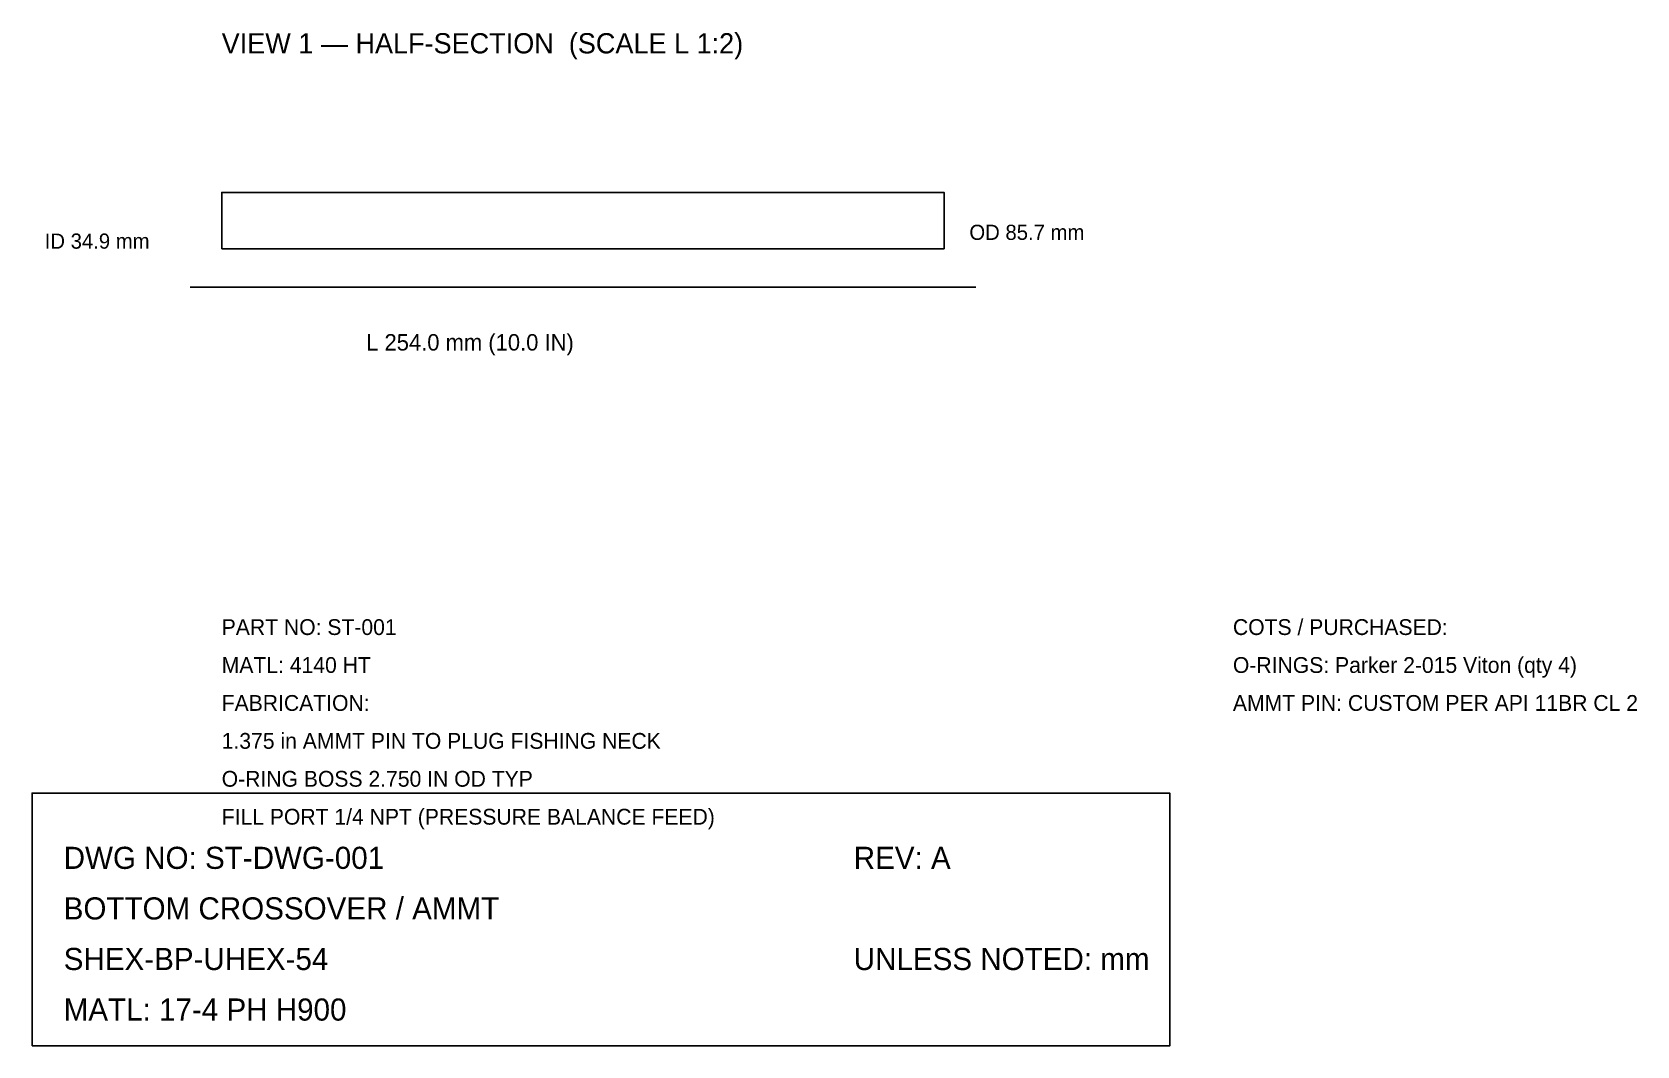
# Model space of a CAD drawing. Header units: millimetres. Extents: x 10 to 264, y 10 to 170.
import ezdxf

# ---------------------------------------------------------------- set-up
doc = ezdxf.new("R2010")
doc.units = ezdxf.units.MM
for name, color, linetype in [('CENTER', 1, 'Continuous'), ('DIM', 3, 'Continuous'), ('OUTLINE', 7, 'Continuous'), ('TEXT', 2, 'Continuous')]:
    doc.layers.add(name, color=color, linetype=linetype)

msp = doc.modelspace()

# ---------------------------------------------------------------- linework, layer by layer
at = {"layer": 'CENTER'}
msp.add_line((35, 130), (159.3, 130), dxfattribs=at)
at = {"layer": 'OUTLINE'}
for points in [[(40, 136.111875), (154.3, 136.111875), (154.3, 145.001875), (40, 145.001875), (40, 136.111875)], [(10, 10), (190, 10), (190, 50), (10, 50), (10, 10)]]:
    msp.add_lwpolyline(points, dxfattribs=at)

# ---------------------------------------------------------------- texts
at = {"layer": 'DIM'}
for s, height, p in [('OD 85.7 mm', 2.4, (158.3, 137.500937)), ('ID 34.9 mm', 2.4, (12, 136.111875)), ('L 254.0 mm (10.0 IN)', 2.6, (62.86, 120))]:
    msp.add_text(s, height=height, dxfattribs=at).set_placement(p)
at = {"layer": 'TEXT'}
for s, height, p in [('VIEW 1 — HALF-SECTION  (SCALE L 1:2)', 3.2, (40, 167.001875)), ('PART NO: ST-001', 2.5, (40, 75)), ('COTS / PURCHASED:', 2.5, (200, 75)), ('MATL: 4140 HT', 2.5, (40, 69)), ('O-RINGS: Parker 2-015 Viton (qty 4)', 2.5, (200, 69)), ('FABRICATION:', 2.5, (40, 63)), ('AMMT PIN: CUSTOM PER API 11BR CL 2', 2.5, (200, 63)), ('1.375 in AMMT PIN TO PLUG FISHING NECK', 2.5, (40, 57)), ('O-RING BOSS 2.750 IN OD TYP', 2.5, (40, 51)), ('FILL PORT 1/4 NPT (PRESSURE BALANCE FEED)', 2.5, (40, 45)), ('DWG NO: ST-DWG-001', 3.5, (15, 38)), ('REV: A', 3.5, (140, 38)), ('BOTTOM CROSSOVER / AMMT', 3.5, (15, 30)), ('SHEX-BP-UHEX-54', 3.5, (15, 22)), ('UNLESS NOTED: mm', 3.5, (140, 22)), ('MATL: 17-4 PH H900', 3.5, (15, 14))]:
    msp.add_text(s, height=height, dxfattribs=at).set_placement(p)

doc.saveas('drawing.dxf')
